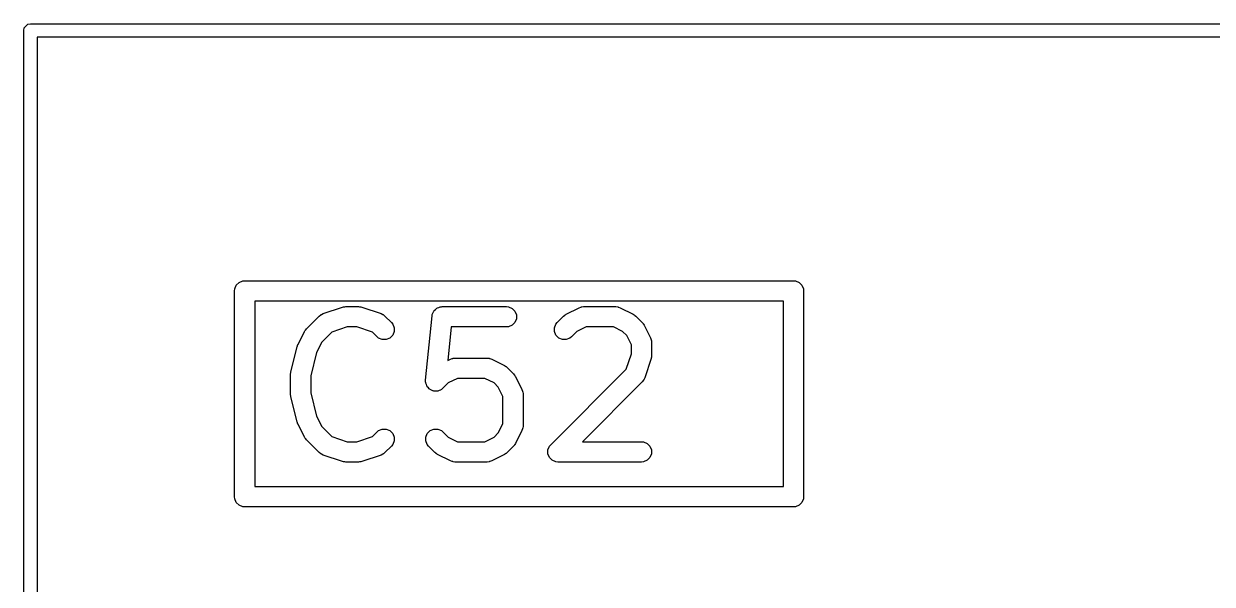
# Model space of a CAD drawing. Extents: x 3.77 to 7.16, y -4.93 to -3.32.
# Drawn here: x 5.6625 to 6.009, y -3.6892 to -3.5258 of the extents above; entities that cross this region are included whole.
import ezdxf

# ---------------------------------------------------------------- set-up
doc = ezdxf.new("R2010")
doc.units = 0
doc.header["$MEASUREMENT"] = 0
doc.layers.add('BLACK', color=7, linetype='CONTINUOUS')

msp = doc.modelspace()

# ---------------------------------------------------------------- linework, layer by layer
at = {"layer": 'BLACK', "linetype": 'CONTINUOUS'}
for p, q in [((5.66254, -3.52778), (5.66269, -3.52703)), ((5.66269, -3.52703), (5.66376, -3.52596)), ((5.66376, -3.52596), (5.66451, -3.52581)), ((5.66451, -3.52581), (6.92435, -3.52581)), ((5.66254, -4.78762), (5.66254, -3.52778)), ((5.66648, -3.52975), (5.66648, -4.78566)), ((6.92238, -3.52975), (5.66648, -3.52975)), ((5.724, -3.60369), (5.72405, -3.60311)), ((5.72405, -3.60311), (5.72449, -3.60205)), ((5.72449, -3.60205), (5.72531, -3.60123)), ((5.72531, -3.60123), (5.72637, -3.60079)), ((5.72637, -3.60079), (5.72695, -3.60073)), ((5.72695, -3.60073), (5.88695, -3.60073)), ((5.88695, -3.60073), (5.88753, -3.60079)), ((5.88753, -3.60079), (5.88859, -3.60123)), ((5.88859, -3.60123), (5.88941, -3.60205)), ((5.88941, -3.60205), (5.88985, -3.60311)), ((5.88985, -3.60311), (5.8899, -3.60369)), ((5.724, -3.66369), (5.724, -3.60369)), ((5.7299, -3.60664), (5.7299, -3.66073)), ((5.884, -3.60664), (5.7299, -3.60664)), ((5.884, -3.66073), (5.884, -3.60664)), ((5.8899, -3.60369), (5.8899, -3.66369)), ((5.74931, -3.61053), (5.74983, -3.6103)), ((5.74983, -3.6103), (5.75546, -3.60842)), ((5.75546, -3.60842), (5.75574, -3.60836)), ((5.75574, -3.60836), (5.75582, -3.60833)), ((5.75582, -3.60833), (5.75592, -3.60832)), ((5.75592, -3.60832), (5.75602, -3.60829)), ((5.75602, -3.60829), (5.7561, -3.6083)), ((5.7561, -3.6083), (5.75639, -3.60827)), ((5.75639, -3.60827), (5.76014, -3.60827)), ((5.76014, -3.60827), (5.76043, -3.6083)), ((5.76043, -3.6083), (5.76051, -3.60829)), ((5.76051, -3.60829), (5.76061, -3.60832)), ((5.76061, -3.60832), (5.76072, -3.60833)), ((5.76072, -3.60833), (5.76079, -3.60836)), ((5.76079, -3.60836), (5.76108, -3.60842)), ((5.76108, -3.60842), (5.7667, -3.6103)), ((5.7667, -3.6103), (5.76723, -3.61053)), ((5.78165, -3.61058), (5.78169, -3.61036)), ((5.78169, -3.61036), (5.78189, -3.60998)), ((5.78189, -3.60998), (5.78206, -3.60958)), ((5.78206, -3.60958), (5.78216, -3.60948)), ((5.78216, -3.60948), (5.78223, -3.60935)), ((5.78223, -3.60935), (5.78257, -3.60907)), ((5.78257, -3.60907), (5.78287, -3.60877)), ((5.78287, -3.60877), (5.78301, -3.60871)), ((5.78301, -3.60871), (5.78313, -3.60862)), ((5.78313, -3.60862), (5.78354, -3.60849)), ((5.78354, -3.60849), (5.78394, -3.60833)), ((5.78394, -3.60833), (5.78416, -3.60831)), ((5.78416, -3.60831), (5.78423, -3.60828)), ((5.78423, -3.60828), (5.7843, -3.60829)), ((5.7843, -3.60829), (5.78451, -3.60827)), ((5.78451, -3.60827), (5.80326, -3.60827)), ((5.80326, -3.60827), (5.80384, -3.60833)), ((5.80384, -3.60833), (5.8049, -3.60877)), ((5.8049, -3.60877), (5.80572, -3.60958)), ((5.80572, -3.60958), (5.80616, -3.61065)), ((5.82069, -3.61046), (5.82444, -3.60858)), ((5.82444, -3.60858), (5.82498, -3.60838)), ((5.82498, -3.60838), (5.82508, -3.60837)), ((5.82508, -3.60837), (5.82518, -3.60833)), ((5.82518, -3.60833), (5.82576, -3.60827)), ((5.82576, -3.60827), (5.83513, -3.60827)), ((5.83513, -3.60827), (5.83571, -3.60833)), ((5.83571, -3.60833), (5.83581, -3.60837)), ((5.83581, -3.60837), (5.83591, -3.60838)), ((5.83591, -3.60838), (5.83645, -3.60858)), ((5.83645, -3.60858), (5.8402, -3.61046)), ((5.74493, -3.61476), (5.74868, -3.61101)), ((5.74868, -3.61101), (5.74913, -3.61064)), ((5.74913, -3.61064), (5.74923, -3.6106)), ((5.74923, -3.6106), (5.74931, -3.61053)), ((5.76723, -3.61053), (5.76731, -3.6106)), ((5.76731, -3.6106), (5.76741, -3.61064)), ((5.76741, -3.61064), (5.76785, -3.61101)), ((5.76785, -3.61101), (5.76973, -3.61288)), ((5.76973, -3.61288), (5.7701, -3.61333)), ((5.7701, -3.61333), (5.77054, -3.6144)), ((5.7797, -3.62968), (5.78158, -3.61093)), ((5.78158, -3.61093), (5.78162, -3.61072)), ((5.78162, -3.61065), (5.78165, -3.61058)), ((5.78162, -3.61072), (5.78162, -3.61065)), ((5.8049, -3.61368), (5.80384, -3.61412)), ((5.80572, -3.61286), (5.8049, -3.61368)), ((5.80616, -3.6118), (5.80572, -3.61286)), ((5.80616, -3.61065), (5.80616, -3.6118)), ((5.81724, -3.6144), (5.81768, -3.61333)), ((5.81768, -3.61333), (5.81805, -3.61288)), ((5.81805, -3.61288), (5.81992, -3.61101)), ((5.81992, -3.61101), (5.82015, -3.61082)), ((5.82015, -3.61082), (5.8202, -3.61077)), ((5.8202, -3.61077), (5.82029, -3.61071)), ((5.82029, -3.61071), (5.82037, -3.61064)), ((5.82037, -3.61064), (5.82044, -3.61061)), ((5.82044, -3.61061), (5.82069, -3.61046)), ((5.8402, -3.61046), (5.84045, -3.61061)), ((5.84045, -3.61061), (5.84052, -3.61064)), ((5.84052, -3.61064), (5.8406, -3.61071)), ((5.8406, -3.61071), (5.84069, -3.61077)), ((5.84069, -3.61077), (5.84074, -3.61082)), ((5.84074, -3.61082), (5.84097, -3.61101)), ((5.84097, -3.61101), (5.84284, -3.61288)), ((5.84284, -3.61288), (5.84303, -3.61311)), ((5.84303, -3.61311), (5.84309, -3.61316)), ((5.84309, -3.61316), (5.84314, -3.61325)), ((5.84314, -3.61325), (5.84321, -3.61333)), ((5.84321, -3.61333), (5.84324, -3.6134)), ((5.84324, -3.6134), (5.8434, -3.61365)), ((5.8434, -3.61365), (5.84527, -3.6174)), ((5.7425, -3.61928), (5.74438, -3.61553)), ((5.74438, -3.61553), (5.74453, -3.61528)), ((5.74453, -3.61528), (5.74456, -3.61521)), ((5.74456, -3.61521), (5.74463, -3.61513)), ((5.74463, -3.61513), (5.74469, -3.61504)), ((5.74469, -3.61504), (5.74474, -3.61499)), ((5.74474, -3.61499), (5.74493, -3.61476)), ((5.75236, -3.61568), (5.74944, -3.6186)), ((5.75687, -3.61418), (5.75236, -3.61568)), ((5.75966, -3.61418), (5.75687, -3.61418)), ((5.76417, -3.61568), (5.75966, -3.61418)), ((5.76555, -3.61706), (5.76417, -3.61568)), ((5.766, -3.61743), (5.76555, -3.61706)), ((5.7701, -3.61661), (5.76928, -3.61743)), ((5.77054, -3.61555), (5.7701, -3.61661)), ((5.77054, -3.6144), (5.77054, -3.61555)), ((5.78719, -3.61418), (5.78621, -3.62395)), ((5.80326, -3.61418), (5.78719, -3.61418)), ((5.80384, -3.61412), (5.80326, -3.61418)), ((5.81724, -3.61555), (5.81724, -3.6144)), ((5.81768, -3.61661), (5.81724, -3.61555)), ((5.81849, -3.61743), (5.81768, -3.61661)), ((5.82222, -3.61706), (5.82177, -3.61743)), ((5.82376, -3.61552), (5.82222, -3.61706)), ((5.82646, -3.61418), (5.82376, -3.61552)), ((5.83444, -3.61418), (5.82646, -3.61418)), ((5.83713, -3.61552), (5.83444, -3.61418)), ((5.83833, -3.61672), (5.83713, -3.61552)), ((5.83968, -3.61942), (5.83833, -3.61672)), ((5.7404, -3.62738), (5.74228, -3.61988)), ((5.74228, -3.61988), (5.74229, -3.61984)), ((5.74229, -3.61984), (5.7423, -3.61982)), ((5.7423, -3.61982), (5.74239, -3.61958)), ((5.74239, -3.61958), (5.74247, -3.61934)), ((5.74247, -3.61934), (5.74249, -3.61932)), ((5.74249, -3.61932), (5.7425, -3.61928)), ((5.74944, -3.6186), (5.74793, -3.62163)), ((5.76706, -3.61787), (5.766, -3.61743)), ((5.76822, -3.61787), (5.76706, -3.61787)), ((5.76928, -3.61743), (5.76822, -3.61787)), ((5.81956, -3.61787), (5.81849, -3.61743)), ((5.82071, -3.61787), (5.81956, -3.61787)), ((5.82177, -3.61743), (5.82071, -3.61787)), ((5.83968, -3.62199), (5.83968, -3.61942)), ((5.84527, -3.6174), (5.84548, -3.61794)), ((5.84548, -3.61794), (5.84549, -3.61805)), ((5.84549, -3.61805), (5.84553, -3.61815)), ((5.84553, -3.61815), (5.84558, -3.61872)), ((5.84558, -3.61872), (5.84558, -3.62247)), ((5.74793, -3.62163), (5.74622, -3.62846)), ((5.78621, -3.62395), (5.78694, -3.62358)), ((5.78694, -3.62358), (5.78748, -3.62337)), ((5.78748, -3.62337), (5.78759, -3.62337)), ((5.78759, -3.62337), (5.78769, -3.62333)), ((5.78769, -3.62333), (5.78826, -3.62327)), ((5.78826, -3.62327), (5.79764, -3.62327)), ((5.79764, -3.62327), (5.79821, -3.62333)), ((5.79821, -3.62333), (5.79831, -3.62337)), ((5.79831, -3.62337), (5.79842, -3.62337)), ((5.79842, -3.62337), (5.79896, -3.62358)), ((5.79896, -3.62358), (5.80271, -3.62546)), ((5.83818, -3.6265), (5.83968, -3.62199)), ((5.84543, -3.62341), (5.84356, -3.62903)), ((5.8455, -3.62312), (5.84543, -3.62341)), ((5.84553, -3.62305), (5.8455, -3.62312)), ((5.84554, -3.62294), (5.84553, -3.62305)), ((5.84556, -3.62284), (5.84554, -3.62294)), ((5.84558, -3.62247), (5.84556, -3.62276)), ((5.84556, -3.62276), (5.84556, -3.62284)), ((5.74035, -3.62774), (5.74037, -3.62752)), ((5.74037, -3.62752), (5.74039, -3.62748)), ((5.74039, -3.62748), (5.7404, -3.62738)), ((5.80271, -3.62546), (5.80295, -3.62561)), ((5.80295, -3.62561), (5.80303, -3.62564)), ((5.80303, -3.62564), (5.80311, -3.62571)), ((5.80311, -3.62571), (5.8032, -3.62576)), ((5.8032, -3.62576), (5.80325, -3.62582)), ((5.80325, -3.62582), (5.80347, -3.62601)), ((5.80347, -3.62601), (5.80535, -3.62788)), ((5.81617, -3.64851), (5.83818, -3.6265)), ((5.74032, -3.62795), (5.74035, -3.62774)), ((5.74033, -3.628), (5.74032, -3.62795)), ((5.74032, -3.6281), (5.74033, -3.628)), ((5.74032, -3.63372), (5.74032, -3.6281)), ((5.74622, -3.62846), (5.74622, -3.63336)), ((5.7797, -3.63026), (5.7797, -3.62968)), ((5.77974, -3.6304), (5.7797, -3.63026)), ((5.77974, -3.63055), (5.77974, -3.6304)), ((5.77991, -3.63095), (5.77974, -3.63055)), ((5.78003, -3.63136), (5.77991, -3.63095)), ((5.78626, -3.63052), (5.78473, -3.63206)), ((5.78896, -3.62917), (5.78626, -3.63052)), ((5.79694, -3.62917), (5.78896, -3.62917)), ((5.79964, -3.63052), (5.79694, -3.62917)), ((5.80083, -3.63172), (5.79964, -3.63052)), ((5.80535, -3.62788), (5.80553, -3.62811)), ((5.80553, -3.62811), (5.80559, -3.62816)), ((5.80559, -3.62816), (5.80565, -3.62825)), ((5.80565, -3.62825), (5.80572, -3.62833)), ((5.80572, -3.62833), (5.80575, -3.6284)), ((5.80575, -3.6284), (5.8059, -3.62865)), ((5.8059, -3.62865), (5.80778, -3.6324)), ((5.84284, -3.63018), (5.82539, -3.64764)), ((5.84321, -3.62974), (5.84284, -3.63018)), ((5.84325, -3.62964), (5.84321, -3.62974)), ((5.84332, -3.62956), (5.84325, -3.62964)), ((5.84356, -3.62903), (5.84332, -3.62956)), ((5.74033, -3.63382), (5.74032, -3.63372)), ((5.74032, -3.63386), (5.74033, -3.63382)), ((5.74035, -3.63408), (5.74032, -3.63386)), ((5.74037, -3.6343), (5.74035, -3.63408)), ((5.74039, -3.63434), (5.74037, -3.6343)), ((5.7404, -3.63444), (5.74039, -3.63434)), ((5.74228, -3.64194), (5.7404, -3.63444)), ((5.74622, -3.63336), (5.74793, -3.64019)), ((5.78013, -3.63147), (5.78003, -3.63136)), ((5.78018, -3.63161), (5.78013, -3.63147)), ((5.78049, -3.63192), (5.78018, -3.63161)), ((5.78076, -3.63225), (5.78049, -3.63192)), ((5.78089, -3.63232), (5.78076, -3.63225)), ((5.781, -3.63243), (5.78089, -3.63232)), ((5.7814, -3.63259), (5.781, -3.63243)), ((5.78178, -3.6328), (5.7814, -3.63259)), ((5.78193, -3.63281), (5.78178, -3.6328)), ((5.78206, -3.63287), (5.78193, -3.63281)), ((5.78249, -3.63287), (5.78206, -3.63287)), ((5.78292, -3.63291), (5.78249, -3.63287)), ((5.78307, -3.63287), (5.78292, -3.63291)), ((5.78321, -3.63287), (5.78307, -3.63287)), ((5.78361, -3.6327), (5.78321, -3.63287)), ((5.78403, -3.63258), (5.78361, -3.6327)), ((5.78414, -3.63248), (5.78403, -3.63258)), ((5.78428, -3.63243), (5.78414, -3.63248)), ((5.78473, -3.63206), (5.78428, -3.63243)), ((5.80218, -3.63442), (5.80083, -3.63172)), ((5.80218, -3.6424), (5.80218, -3.63442)), ((5.80778, -3.6324), (5.80798, -3.63294)), ((5.80798, -3.63294), (5.80799, -3.63305)), ((5.80799, -3.63305), (5.80803, -3.63314)), ((5.80803, -3.63314), (5.80809, -3.63372)), ((5.80809, -3.63372), (5.80809, -3.64309)), ((5.74793, -3.64019), (5.74944, -3.64322)), ((5.74229, -3.64198), (5.74228, -3.64194)), ((5.7423, -3.642), (5.74229, -3.64198)), ((5.74239, -3.64224), (5.7423, -3.642)), ((5.74247, -3.64248), (5.74239, -3.64224)), ((5.74249, -3.6425), (5.74247, -3.64248)), ((5.7425, -3.64254), (5.74249, -3.6425)), ((5.74438, -3.64629), (5.7425, -3.64254)), ((5.74944, -3.64322), (5.75236, -3.64614)), ((5.76417, -3.64614), (5.76555, -3.64476)), ((5.76555, -3.64476), (5.766, -3.64439)), ((5.766, -3.64439), (5.76706, -3.64395)), ((5.76706, -3.64395), (5.76822, -3.64395)), ((5.76822, -3.64395), (5.76928, -3.64439)), ((5.76928, -3.64439), (5.7701, -3.6452)), ((5.78018, -3.6452), (5.781, -3.64439)), ((5.781, -3.64439), (5.78206, -3.64395)), ((5.78206, -3.64395), (5.78321, -3.64395)), ((5.78321, -3.64395), (5.78428, -3.64439)), ((5.78428, -3.64439), (5.78473, -3.64476)), ((5.78473, -3.64476), (5.78626, -3.64629)), ((5.80083, -3.64509), (5.80218, -3.6424)), ((5.80778, -3.64441), (5.8059, -3.64816)), ((5.80798, -3.64387), (5.80778, -3.64441)), ((5.80799, -3.64377), (5.80798, -3.64387)), ((5.80803, -3.64367), (5.80799, -3.64377)), ((5.80809, -3.64309), (5.80803, -3.64367)), ((5.74453, -3.64654), (5.74438, -3.64629)), ((5.74456, -3.64661), (5.74453, -3.64654)), ((5.74463, -3.64669), (5.74456, -3.64661)), ((5.74469, -3.64678), (5.74463, -3.64669)), ((5.74474, -3.64683), (5.74469, -3.64678)), ((5.74493, -3.64706), (5.74474, -3.64683)), ((5.74868, -3.65081), (5.74493, -3.64706)), ((5.75236, -3.64614), (5.75687, -3.64764)), ((5.75687, -3.64764), (5.75966, -3.64764)), ((5.75966, -3.64764), (5.76417, -3.64614)), ((5.7701, -3.64848), (5.76973, -3.64893)), ((5.7701, -3.6452), (5.77054, -3.64627)), ((5.77054, -3.64742), (5.7701, -3.64848)), ((5.77054, -3.64627), (5.77054, -3.64742)), ((5.77974, -3.64627), (5.78018, -3.6452)), ((5.77974, -3.64742), (5.77974, -3.64627)), ((5.78018, -3.64848), (5.77974, -3.64742)), ((5.78055, -3.64893), (5.78018, -3.64848)), ((5.78626, -3.64629), (5.78896, -3.64764)), ((5.78896, -3.64764), (5.79694, -3.64764)), ((5.79694, -3.64764), (5.79964, -3.64629)), ((5.79964, -3.64629), (5.80083, -3.64509)), ((5.80572, -3.64848), (5.80565, -3.64857)), ((5.80575, -3.64841), (5.80572, -3.64848)), ((5.8059, -3.64816), (5.80575, -3.64841)), ((5.8158, -3.64895), (5.81617, -3.64851)), ((5.82539, -3.64764), (5.84263, -3.64764)), ((5.84263, -3.64764), (5.84321, -3.6477)), ((5.84321, -3.6477), (5.84427, -3.64814)), ((5.84427, -3.64814), (5.84509, -3.64895)), ((5.74913, -3.65117), (5.74868, -3.65081)), ((5.74923, -3.65121), (5.74913, -3.65117)), ((5.74931, -3.65128), (5.74923, -3.65121)), ((5.74983, -3.65152), (5.74931, -3.65128)), ((5.75546, -3.65339), (5.74983, -3.65152)), ((5.7667, -3.65152), (5.76108, -3.65339)), ((5.76723, -3.65128), (5.7667, -3.65152)), ((5.76731, -3.65121), (5.76723, -3.65128)), ((5.76741, -3.65117), (5.76731, -3.65121)), ((5.76785, -3.65081), (5.76741, -3.65117)), ((5.76973, -3.64893), (5.76785, -3.65081)), ((5.78243, -3.65081), (5.78055, -3.64893)), ((5.78265, -3.65099), (5.78243, -3.65081)), ((5.7827, -3.65105), (5.78265, -3.65099)), ((5.78279, -3.65111), (5.7827, -3.65105)), ((5.78287, -3.65117), (5.78279, -3.65111)), ((5.78294, -3.6512), (5.78287, -3.65117)), ((5.78319, -3.65136), (5.78294, -3.6512)), ((5.78694, -3.65323), (5.78319, -3.65136)), ((5.80271, -3.65136), (5.79896, -3.65323)), ((5.80295, -3.6512), (5.80271, -3.65136)), ((5.80303, -3.65117), (5.80295, -3.6512)), ((5.80311, -3.65111), (5.80303, -3.65117)), ((5.8032, -3.65105), (5.80311, -3.65111)), ((5.80325, -3.65099), (5.8032, -3.65105)), ((5.80347, -3.65081), (5.80325, -3.65099)), ((5.80535, -3.64893), (5.80347, -3.65081)), ((5.80553, -3.64871), (5.80535, -3.64893)), ((5.80559, -3.64865), (5.80553, -3.64871)), ((5.80565, -3.64857), (5.80559, -3.64865)), ((5.81536, -3.65002), (5.8158, -3.64895)), ((5.81536, -3.65117), (5.81536, -3.65002)), ((5.8158, -3.65223), (5.81536, -3.65117)), ((5.84509, -3.64895), (5.84553, -3.65002)), ((5.84553, -3.65117), (5.84509, -3.65223)), ((5.84553, -3.65002), (5.84553, -3.65117)), ((5.75574, -3.65346), (5.75546, -3.65339)), ((5.75582, -3.65349), (5.75574, -3.65346)), ((5.75592, -3.6535), (5.75582, -3.65349)), ((5.75602, -3.65352), (5.75592, -3.6535)), ((5.7561, -3.65352), (5.75602, -3.65352)), ((5.75639, -3.65355), (5.7561, -3.65352)), ((5.76014, -3.65355), (5.75639, -3.65355)), ((5.76043, -3.65352), (5.76014, -3.65355)), ((5.76051, -3.65352), (5.76043, -3.65352)), ((5.76061, -3.6535), (5.76051, -3.65352)), ((5.76072, -3.65349), (5.76061, -3.6535)), ((5.76079, -3.65346), (5.76072, -3.65349)), ((5.76108, -3.65339), (5.76079, -3.65346)), ((5.78748, -3.65344), (5.78694, -3.65323)), ((5.78759, -3.65345), (5.78748, -3.65344)), ((5.78769, -3.65349), (5.78759, -3.65345)), ((5.78826, -3.65355), (5.78769, -3.65349)), ((5.79764, -3.65355), (5.78826, -3.65355)), ((5.79821, -3.65349), (5.79764, -3.65355)), ((5.79831, -3.65345), (5.79821, -3.65349)), ((5.79842, -3.65344), (5.79831, -3.65345)), ((5.79896, -3.65323), (5.79842, -3.65344)), ((5.81662, -3.65305), (5.8158, -3.65223)), ((5.81768, -3.65349), (5.81662, -3.65305)), ((5.81826, -3.65355), (5.81768, -3.65349)), ((5.84263, -3.65355), (5.81826, -3.65355)), ((5.84321, -3.65349), (5.84263, -3.65355)), ((5.84427, -3.65305), (5.84321, -3.65349)), ((5.84509, -3.65223), (5.84427, -3.65305)), ((5.7299, -3.66073), (5.884, -3.66073)), ((5.72405, -3.66426), (5.724, -3.66369)), ((5.72449, -3.66533), (5.72405, -3.66426)), ((5.72531, -3.66614), (5.72449, -3.66533)), ((5.88941, -3.66533), (5.88859, -3.66614)), ((5.88985, -3.66426), (5.88941, -3.66533)), ((5.8899, -3.66369), (5.88985, -3.66426)), ((5.72637, -3.66658), (5.72531, -3.66614)), ((5.72695, -3.66664), (5.72637, -3.66658)), ((5.88695, -3.66664), (5.72695, -3.66664)), ((5.88753, -3.66658), (5.88695, -3.66664)), ((5.88859, -3.66614), (5.88753, -3.66658))]:
    msp.add_line(p, q, dxfattribs=at)

doc.saveas('drawing.dxf')
